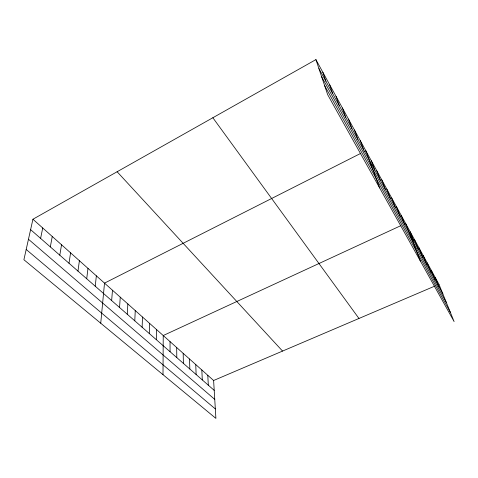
<?xml version="1.0" encoding="UTF-8"?>
<svg xmlns="http://www.w3.org/2000/svg" width="478" height="478" viewBox="0 0 478 478"><rect width="100%" height="100%" fill="white"/><g stroke="black" fill="none" stroke-linecap="round" stroke-linejoin="round"><path stroke-width="0.72" d="M163.004 374.68L163.231 335.532L400.905 225.634M156.318 339.685L156.473 329.503M149.303 333.542L149.566 323.337M142.127 327.263L142.492 317.022M134.778 320.828L135.256 310.563M127.256 314.237L127.847 303.948M119.542 307.491L120.259 297.179M111.643 300.572L112.485 290.236M100.739 323.23L104.515 283.131L360.753 153.366M95.236 286.214L96.353 275.842M86.715 278.752L87.982 268.367M77.974 271.104L79.396 260.707M68.999 263.247L70.583 252.844M59.792 255.186L61.543 244.772M50.327 246.899L52.257 236.485M40.606 238.391L42.727 227.976M32.928 219.235L23.9 259.733L215.901 418.393L213.612 380.5L32.928 219.235L315.916 59.607L438.965 284.32L454.1 321.563L327.645 94.626L315.916 59.607M363.937 151.759L365.849 150.791L379.622 187.902M404.28 224.068L405.631 223.447L420.383 261.054M213.612 380.5L435.028 286.005M437.657 284.882L438.965 284.32M26.188 249.48L215.327 408.923M28.465 239.257L214.753 399.393M30.61 229.643L214.21 390.359M117.122 171.745L282.546 351.079M212.853 117.743L358.96 318.468M324.652 85.687L450.3 312.212M321.682 76.821L446.488 302.831M318.904 68.527L442.885 293.97M435.147 277.354L439.061 287.015M431.24 270.213L435.141 279.887M427.23 262.894L431.126 272.579M423.126 255.395L427.003 265.093M418.919 247.712L422.779 257.409M414.605 239.831L418.447 249.534M410.172 231.74L414.002 241.444M401.108 215.184L404.884 224.875M396.465 206.699L400.217 216.385M391.697 198L395.425 207.667M386.804 189.061L390.496 198.711M381.779 179.883L385.435 189.509M376.61 170.455L380.237 180.045M371.304 160.757L374.883 170.317M360.233 140.538L363.716 150.008M354.455 129.986L357.885 139.403M348.504 119.118L351.874 128.48M342.379 107.932L345.684 117.224M336.064 96.401L339.302 105.614M329.557 84.516L332.718 93.64M322.841 72.256L325.918 81.29M207.787 375.302L208.312 385.196M201.836 369.99L202.29 379.926M195.753 364.559L196.129 374.531M189.533 359.014L189.832 369.022M183.182 353.338L183.397 363.388M176.681 347.536L176.806 357.622M170.031 341.603L170.066 351.718"/></g></svg>
